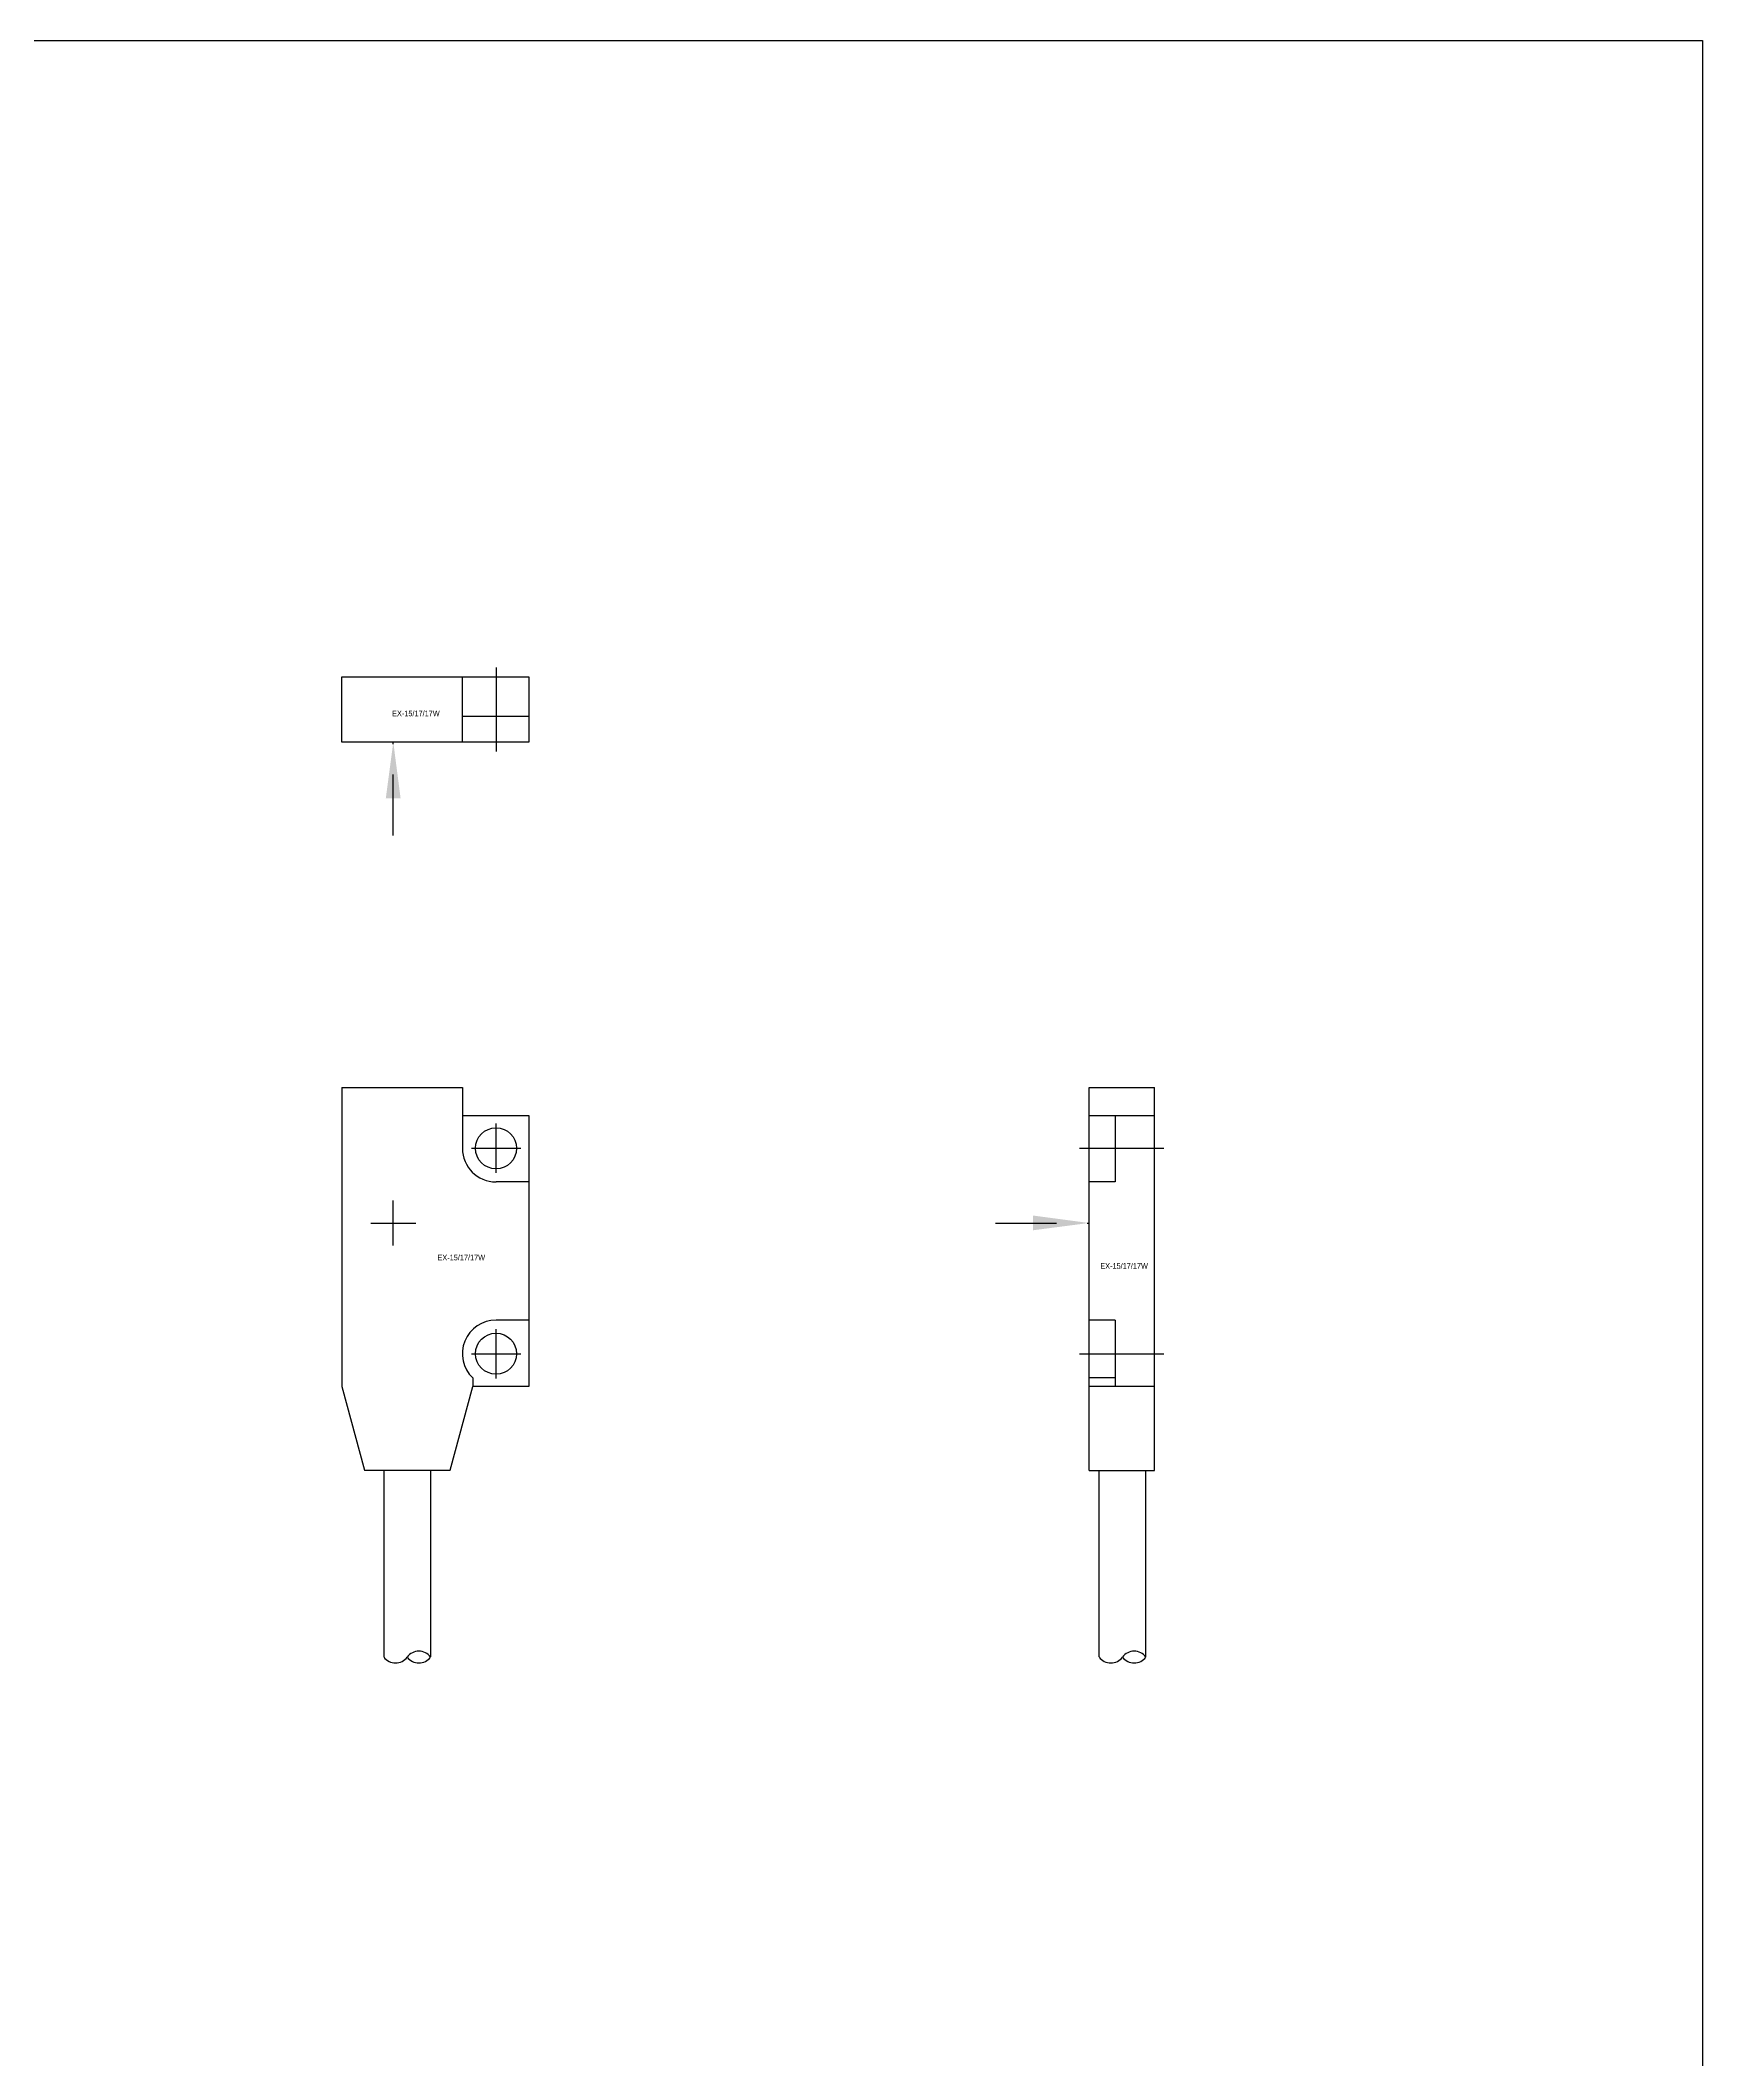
# Model space of a CAD drawing. Extents: x 58 to 236, y 14 to 263.
# Drawn here: x 147.3 to 236.3, y 154.5 to 262.7 of the extents above; entities that cross this region are included whole.
import ezdxf
from ezdxf.enums import TextEntityAlignment as Align

# ---------------------------------------------------------------- set-up
doc = ezdxf.new("R2010")
doc.units = 0
doc.linetypes.add('CENTER', pattern=[13.068421, 8.167763, -1.633553, 1.633553, -1.633553])
doc.linetypes.add('DASHED', pattern=[4.900658, 3.267105, -1.633553])
doc.layers.add('1', color=7, linetype='CONTINUOUS')

msp = doc.modelspace()

# ---------------------------------------------------------------- linework, layer by layer
at = {"layer": '1', "color": 7}
for p, q in [((58.31, 262.67), (236.31, 262.67)), ((236.31, 262.67), (236.31, 14.37)), ((163.46, 228.59), (169.91, 228.59)), ((163.46, 225.09), (163.46, 228.59)), ((169.91, 225.09), (169.91, 228.59)), ((169.91, 228.59), (173.46, 228.59)), ((173.46, 228.59), (173.46, 225.09)), ((169.91, 226.49), (173.46, 226.49)), ((169.91, 225.09), (163.46, 225.09)), ((173.46, 225.09), (169.91, 225.09)), ((163.46, 206.59), (163.46, 190.59)), ((163.46, 206.59), (169.91, 206.59)), ((169.91, 206.59), (169.91, 203.34)), ((203.46, 186.09), (203.46, 206.59)), ((203.46, 206.59), (206.96, 206.59)), ((206.96, 186.09), (206.96, 206.59)), ((169.91, 205.09), (173.46, 205.09)), ((173.46, 205.09), (173.46, 190.59)), ((203.46, 205.09), (206.96, 205.09)), ((204.86, 205.09), (204.86, 201.54)), ((173.46, 201.54), (171.71, 201.54)), ((204.86, 201.54), (203.46, 201.54)), ((173.46, 194.14), (171.71, 194.14)), ((204.86, 194.14), (203.46, 194.14)), ((204.86, 194.14), (204.86, 190.59)), ((163.46, 190.59), (164.66, 186.1)), ((169.25, 186.1), (170.46, 190.59)), ((170.46, 191.05), (170.46, 190.59)), ((173.46, 190.59), (170.46, 190.59)), ((204.86, 191.05), (203.46, 191.05)), ((206.96, 190.59), (203.46, 190.59)), ((164.66, 186.1), (169.25, 186.1)), ((165.71, 186.1), (165.71, 176.1)), ((168.21, 186.1), (168.21, 176.1)), ((203.46, 186.09), (206.96, 186.09)), ((204.01, 176.1), (204.01, 186.09)), ((206.51, 176.1), (206.51, 186.09))]:
    msp.add_line(p, q, dxfattribs=at)
at = {"layer": '1', "color": 2, "linetype": 'CENTER'}
for p, q in [((171.71, 229.09), (171.71, 224.59)), ((171.71, 202.02), (171.71, 204.66)), ((170.39, 203.34), (173.03, 203.34)), ((202.96, 203.34), (207.46, 203.34)), ((171.71, 191.02), (171.71, 193.66)), ((170.39, 192.34), (173.03, 192.34)), ((202.96, 192.34), (207.46, 192.34))]:
    msp.add_line(p, q, dxfattribs=at)
at = {"layer": '1', "color": 2, "linetype": 'DASHED'}
for p, q in [((166.21, 220.09), (166.21, 225.09)), ((166.21, 198.14), (166.21, 200.54)), ((165.01, 199.34), (167.41, 199.34)), ((198.46, 199.34), (203.46, 199.34))]:
    msp.add_line(p, q, dxfattribs=at)
at = {"layer": '1', "color": 7}
for centre in [(171.71, 203.34), (171.71, 192.34)]:
    msp.add_circle(centre, 1.1, dxfattribs=at)
for centre, start, end in [((171.71, 203.34), 180, 270), ((171.71, 192.34), 90, 226.017)]:
    msp.add_arc(centre, 1.8, start, end, dxfattribs=at)
at = {"layer": '1', "color": 2}
for centre, start, end in [((167.58, 175.63), 36.8699, 143.1301), ((205.88, 175.63), 36.8699, 143.1301), ((166.33, 176.56), 216.8699, 323.1301), ((167.58, 176.56), 216.8699, 323.1301), ((204.63, 176.56), 216.8699, 323.1301), ((205.88, 176.56), 216.8699, 323.1301)]:
    msp.add_arc(centre, 0.781, start, end, dxfattribs=at)
at = {"layer": '1', "color": 2, "linetype": 'DASHED'}
for points in [[(166.6, 222.09), (165.81, 222.09), (166.21, 225.09)], [(200.46, 198.95), (200.46, 199.74), (203.46, 199.34)]]:
    msp.add_solid(points, dxfattribs=at)

# ---------------------------------------------------------------- texts
at = {"layer": '1', "color": 2, "width": 0.9}
for p in [(167.42, 226.63), (169.85, 197.49), (205.34, 197.04)]:
    msp.add_text('EX-15/17/17W', height=0.3, dxfattribs=at).set_placement(p, align=Align.MIDDLE_CENTER)

doc.saveas('drawing.dxf')
